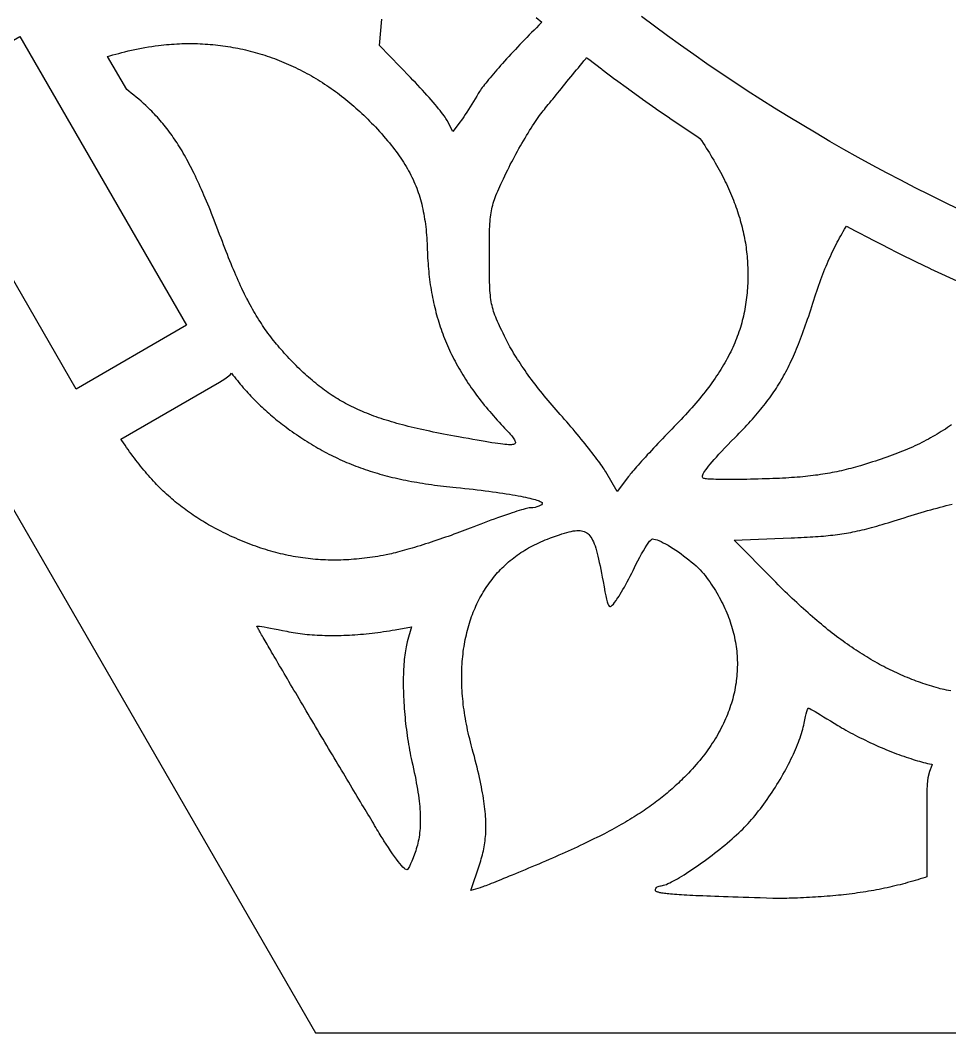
# Model space of a CAD drawing. Header units: millimetres. Extents: x 10 to 410, y 18 to 283.
# Drawn here: x 259.82 to 282.41, y 160.38 to 184.97 of the extents above; entities that cross this region are included whole.
import ezdxf

# ---------------------------------------------------------------- set-up
doc = ezdxf.new("R2010")
doc.units = ezdxf.units.MM
doc.layers.add('CUT', color=1, linetype='Continuous')

msp = doc.modelspace()

# ---------------------------------------------------------------- linework, layer by layer
at = {"layer": 'CUT'}
for points in [[(337, 160.378), (372, 221), (337, 281.622), (267, 281.622), (232, 221), (267, 160.378)], [(263.867, 177.564), (261.183, 176.014), (257.133, 183.029), (259.817, 184.579)], [(263.785, 181.746), (263.755, 181.797), (263.725, 181.847), (263.695, 181.895), (263.665, 181.943), (263.635, 181.991), (263.605, 182.037), (263.574, 182.082), (263.544, 182.127), (263.513, 182.171), (263.482, 182.215), (263.45, 182.257), (263.419, 182.299), (263.387, 182.341), (263.355, 182.382), (263.323, 182.422), (263.291, 182.461), (263.258, 182.5), (263.224, 182.539), (263.191, 182.577), (263.157, 182.615), (263.123, 182.652), (263.088, 182.689), (263.053, 182.725), (263.018, 182.761), (262.982, 182.797), (262.946, 182.832), (262.909, 182.868), (262.872, 182.902), (262.817, 182.953), (262.76, 183.004), (262.702, 183.054), (262.642, 183.104), (262.583, 183.153), (262.523, 183.2), (262.463, 183.247), (262.411, 183.286), (261.948, 184.089), (262.005, 184.107), (262.073, 184.128), (262.143, 184.148), (262.216, 184.168), (262.291, 184.188), (262.367, 184.207), (262.446, 184.226), (262.526, 184.245), (262.606, 184.262), (262.688, 184.279), (262.771, 184.295), (262.854, 184.31), (262.937, 184.324), (263.02, 184.337), (263.103, 184.349), (263.185, 184.36), (263.248, 184.367), (263.312, 184.374), (263.375, 184.38), (263.439, 184.386), (263.502, 184.391), (263.565, 184.395), (263.628, 184.399), (263.691, 184.401), (263.754, 184.404), (263.817, 184.405), (263.88, 184.406), (263.943, 184.407), (264.005, 184.406), (264.068, 184.405), (264.13, 184.404), (264.193, 184.401), (264.255, 184.399), (264.317, 184.395), (264.379, 184.391), (264.441, 184.386), (264.503, 184.381), (264.565, 184.375), (264.626, 184.368), (264.688, 184.36), (264.749, 184.352), (264.81, 184.344), (264.871, 184.334), (264.932, 184.325), (264.993, 184.314), (265.053, 184.303), (265.114, 184.291), (265.174, 184.279), (265.234, 184.266), (265.294, 184.252), (265.354, 184.238), (265.413, 184.223), (265.473, 184.207), (265.532, 184.191), (265.591, 184.174), (265.65, 184.157), (265.709, 184.139), (265.768, 184.12), (265.826, 184.101), (265.885, 184.081), (265.943, 184.061), (266, 184.04), (266.058, 184.018), (266.116, 183.996), (266.173, 183.973), (266.23, 183.949), (266.287, 183.925), (266.344, 183.9), (266.4, 183.875), (266.456, 183.849), (266.512, 183.823), (266.568, 183.795), (266.624, 183.768), (266.679, 183.739), (266.734, 183.71), (266.789, 183.681), (266.844, 183.651), (266.899, 183.62), (266.953, 183.589), (267.007, 183.557), (267.06, 183.524), (267.114, 183.491), (267.167, 183.458), (267.22, 183.423), (267.273, 183.389), (267.325, 183.353), (267.377, 183.317), (267.429, 183.281), (267.481, 183.243), (267.532, 183.206), (267.584, 183.167), (267.634, 183.128), (267.685, 183.089), (267.735, 183.049), (267.785, 183.008), (267.835, 182.967), (267.884, 182.925), (267.933, 182.883), (267.982, 182.84), (268.031, 182.796), (268.079, 182.752), (268.127, 182.708), (268.174, 182.663), (268.222, 182.617), (268.269, 182.57), (268.315, 182.524), (268.362, 182.476), (268.408, 182.428), (268.453, 182.38), (268.506, 182.323), (268.557, 182.267), (268.607, 182.211), (268.655, 182.156), (268.702, 182.101), (268.748, 182.047), (268.793, 181.993), (268.836, 181.94), (268.878, 181.887), (268.918, 181.834), (268.958, 181.781), (268.996, 181.729), (269.034, 181.677), (269.07, 181.625), (269.104, 181.573), (269.138, 181.521), (269.17, 181.469), (269.202, 181.418), (269.232, 181.366), (269.261, 181.314), (269.289, 181.262), (269.317, 181.21), (269.343, 181.158), (269.368, 181.105), (269.392, 181.053), (269.415, 180.999), (269.437, 180.946), (269.458, 180.892), (269.478, 180.838), (269.497, 180.784), (269.515, 180.729), (269.533, 180.673), (269.549, 180.617), (269.565, 180.56), (269.58, 180.503), (269.594, 180.445), (269.607, 180.387), (269.619, 180.327), (269.631, 180.267), (269.641, 180.206), (269.651, 180.144), (269.661, 180.082), (269.669, 180.018), (269.677, 179.954), (269.684, 179.889), (269.69, 179.822), (269.696, 179.755), (269.701, 179.686), (269.706, 179.616), (269.709, 179.546), (269.713, 179.473), (269.715, 179.4), (269.718, 179.332), (269.721, 179.264), (269.724, 179.197), (269.728, 179.13), (269.733, 179.063), (269.738, 178.997), (269.743, 178.932), (269.75, 178.867), (269.756, 178.802), (269.764, 178.737), (269.772, 178.673), (269.78, 178.61), (269.789, 178.546), (269.799, 178.484), (269.809, 178.421), (269.819, 178.359), (269.831, 178.297), (269.842, 178.236), (269.855, 178.175), (269.868, 178.114), (269.882, 178.054), (269.896, 177.994), (269.911, 177.934), (269.926, 177.875), (269.942, 177.815), (269.958, 177.757), (269.976, 177.698), (269.993, 177.64), (270.012, 177.582), (270.031, 177.524), (270.05, 177.467), (270.07, 177.409), (270.091, 177.353), (270.113, 177.296), (270.135, 177.239), (270.158, 177.183), (270.181, 177.127), (270.205, 177.071), (270.229, 177.016), (270.255, 176.96), (270.28, 176.905), (270.307, 176.85), (270.334, 176.796), (270.362, 176.741), (270.39, 176.687), (270.42, 176.632), (270.449, 176.578), (270.48, 176.524), (270.511, 176.471), (270.543, 176.417), (270.575, 176.363), (270.608, 176.31), (270.642, 176.257), (270.676, 176.204), (270.711, 176.151), (270.747, 176.098), (270.784, 176.045), (270.821, 175.992), (270.859, 175.94), (270.897, 175.887), (270.936, 175.834), (270.976, 175.782), (271.017, 175.73), (271.058, 175.677), (271.1, 175.625), (271.143, 175.573), (271.187, 175.521), (271.231, 175.468), (271.276, 175.416), (271.321, 175.364), (271.368, 175.312), (271.415, 175.26), (271.463, 175.208), (271.511, 175.155), (271.554, 175.109), (271.595, 175.066), (271.633, 175.025), (271.669, 174.986), (271.702, 174.95), (271.732, 174.916), (271.759, 174.884), (271.783, 174.855), (271.804, 174.827), (271.822, 174.802), (271.836, 174.779), (271.846, 174.759), (271.853, 174.74), (271.856, 174.724), (271.855, 174.709), (271.85, 174.697), (271.841, 174.686), (271.827, 174.677), (271.809, 174.67), (271.787, 174.666), (271.76, 174.662), (271.728, 174.661), (271.691, 174.661), (271.649, 174.663), (271.602, 174.667), (271.55, 174.673), (271.493, 174.68), (271.43, 174.688), (271.361, 174.698), (271.286, 174.71), (271.206, 174.723), (271.12, 174.738), (271.028, 174.754), (270.929, 174.771), (270.824, 174.79), (270.713, 174.809), (270.595, 174.831), (270.47, 174.853), (270.379, 174.869), (270.289, 174.886), (270.2, 174.903), (270.113, 174.919), (270.028, 174.936), (269.944, 174.953), (269.861, 174.97), (269.78, 174.987), (269.7, 175.004), (269.622, 175.021), (269.545, 175.038), (269.469, 175.055), (269.395, 175.073), (269.321, 175.09), (269.25, 175.108), (269.179, 175.126), (269.109, 175.144), (269.041, 175.162), (268.974, 175.181), (268.907, 175.2), (268.842, 175.219), (268.778, 175.238), (268.715, 175.258), (268.653, 175.277), (268.592, 175.297), (268.532, 175.318), (268.473, 175.338), (268.415, 175.359), (268.358, 175.381), (268.301, 175.402), (268.246, 175.424), (268.191, 175.446), (268.137, 175.469), (268.083, 175.492), (268.031, 175.516), (267.979, 175.539), (267.928, 175.564), (267.877, 175.588), (267.827, 175.613), (267.777, 175.639), (267.729, 175.665), (267.68, 175.692), (267.633, 175.719), (267.585, 175.746), (267.538, 175.774), (267.492, 175.803), (267.446, 175.832), (267.401, 175.861), (267.355, 175.891), (267.31, 175.922), (267.266, 175.953), (267.221, 175.985), (267.177, 176.017), (267.134, 176.051), (267.09, 176.084), (267.047, 176.119), (267.003, 176.154), (266.96, 176.189), (266.917, 176.226), (266.874, 176.262), (266.831, 176.3), (266.788, 176.338), (266.745, 176.377), (266.702, 176.417), (266.659, 176.458), (266.616, 176.499), (266.573, 176.541), (266.53, 176.584), (266.486, 176.628), (266.443, 176.671), (266.401, 176.715), (266.36, 176.758), (266.319, 176.801), (266.279, 176.844), (266.24, 176.887), (266.201, 176.931), (266.163, 176.974), (266.125, 177.017), (266.088, 177.061), (266.052, 177.104), (266.016, 177.148), (265.981, 177.192), (265.946, 177.236), (265.911, 177.281), (265.878, 177.325), (265.844, 177.37), (265.811, 177.416), (265.779, 177.462), (265.746, 177.508), (265.714, 177.555), (265.683, 177.603), (265.651, 177.651), (265.621, 177.699), (265.59, 177.749), (265.56, 177.798), (265.529, 177.849), (265.499, 177.9), (265.47, 177.952), (265.44, 178.005), (265.411, 178.059), (265.382, 178.113), (265.352, 178.169), (265.329, 178.215), (265.325, 178.225), (265.276, 178.319), (265.266, 178.341), (265.237, 178.4), (265.208, 178.46), (265.179, 178.522), (265.151, 178.584), (265.122, 178.648), (265.093, 178.713), (265.064, 178.779), (265.035, 178.847), (265.006, 178.915), (264.976, 178.985), (264.947, 179.057), (264.917, 179.13), (264.887, 179.204), (264.857, 179.28), (264.827, 179.357), (264.797, 179.436), (264.766, 179.516), (264.735, 179.598), (264.704, 179.682), (264.67, 179.771), (264.637, 179.859), (264.604, 179.945), (264.571, 180.03), (264.539, 180.113), (264.507, 180.194), (264.475, 180.274), (264.444, 180.352), (264.412, 180.429), (264.381, 180.505), (264.35, 180.579), (264.32, 180.651), (264.289, 180.722), (264.259, 180.792), (264.229, 180.861), (264.199, 180.928), (264.169, 180.994), (264.139, 181.059), (264.109, 181.122), (264.08, 181.185), (264.05, 181.246), (264.021, 181.305), (263.991, 181.364), (263.962, 181.422), (263.932, 181.479), (263.903, 181.534), (263.873, 181.589), (263.844, 181.642), (263.814, 181.695)], [(276.927, 181.108), (276.955, 181.051), (276.983, 180.995), (277.009, 180.938), (277.035, 180.882), (277.06, 180.826), (277.085, 180.77), (277.108, 180.714), (277.131, 180.659), (277.153, 180.603), (277.175, 180.548), (277.196, 180.493), (277.216, 180.438), (277.235, 180.383), (277.254, 180.328), (277.272, 180.273), (277.289, 180.218), (277.306, 180.164), (277.322, 180.109), (277.337, 180.055), (277.351, 180), (277.365, 179.946), (277.378, 179.891), (277.391, 179.837), (277.403, 179.783), (277.414, 179.728), (277.425, 179.674), (277.435, 179.62), (277.444, 179.565), (277.452, 179.511), (277.46, 179.457), (277.467, 179.403), (277.474, 179.348), (277.48, 179.294), (277.485, 179.239), (277.49, 179.185), (277.494, 179.13), (277.498, 179.075), (277.5, 179.02), (277.502, 178.966), (277.504, 178.911), (277.505, 178.856), (277.505, 178.8), (277.505, 178.745), (277.504, 178.69), (277.503, 178.634), (277.501, 178.578), (277.498, 178.522), (277.495, 178.466), (277.49, 178.408), (277.486, 178.35), (277.48, 178.292), (277.474, 178.235), (277.467, 178.178), (277.459, 178.121), (277.45, 178.064), (277.441, 178.008), (277.431, 177.952), (277.42, 177.896), (277.409, 177.84), (277.397, 177.785), (277.383, 177.73), (277.37, 177.675), (277.355, 177.62), (277.339, 177.565), (277.323, 177.511), (277.306, 177.457), (277.288, 177.402), (277.269, 177.348), (277.249, 177.294), (277.229, 177.241), (277.207, 177.187), (277.185, 177.133), (277.162, 177.08), (277.138, 177.026), (277.114, 176.973), (277.088, 176.919), (277.061, 176.866), (277.034, 176.812), (277.006, 176.759), (276.976, 176.706), (276.946, 176.652), (276.915, 176.599), (276.883, 176.545), (276.85, 176.492), (276.817, 176.438), (276.782, 176.384), (276.746, 176.331), (276.709, 176.277), (276.672, 176.223), (276.633, 176.168), (276.594, 176.114), (276.553, 176.06), (276.512, 176.005), (276.469, 175.95), (276.426, 175.895), (276.382, 175.84), (276.336, 175.785), (276.29, 175.729), (276.242, 175.673), (276.194, 175.617), (276.144, 175.561), (276.094, 175.505), (276.042, 175.448), (275.989, 175.391), (275.936, 175.333), (275.881, 175.275), (275.825, 175.217), (275.768, 175.159), (275.712, 175.101), (275.655, 175.043), (275.599, 174.984), (275.542, 174.926), (275.486, 174.867), (275.43, 174.808), (275.375, 174.75), (275.32, 174.692), (275.266, 174.635), (275.213, 174.578), (275.162, 174.522), (275.111, 174.467), (275.062, 174.414), (275.014, 174.361), (274.968, 174.31), (274.923, 174.261), (274.881, 174.214), (274.84, 174.168), (274.802, 174.125), (274.766, 174.083), (274.733, 174.044), (274.702, 174.008), (274.673, 173.974), (274.648, 173.943), (274.626, 173.916), (274.607, 173.891), (274.331, 173.527), (274.05, 174.003), (274.032, 174.033), (274.011, 174.065), (273.988, 174.1), (273.962, 174.138), (273.934, 174.178), (273.904, 174.221), (273.872, 174.265), (273.837, 174.312), (273.801, 174.36), (273.763, 174.41), (273.723, 174.462), (273.682, 174.515), (273.639, 174.57), (273.595, 174.626), (273.55, 174.683), (273.503, 174.74), (273.455, 174.799), (273.407, 174.858), (273.358, 174.917), (273.308, 174.977), (273.257, 175.037), (273.206, 175.098), (273.155, 175.158), (273.103, 175.218), (273.051, 175.277), (272.999, 175.336), (272.948, 175.395), (272.896, 175.453), (272.846, 175.509), (272.797, 175.565), (272.748, 175.621), (272.699, 175.678), (272.652, 175.734), (272.604, 175.791), (272.558, 175.847), (272.512, 175.904), (272.466, 175.961), (272.421, 176.017), (272.377, 176.074), (272.334, 176.13), (272.291, 176.186), (272.249, 176.242), (272.208, 176.298), (272.168, 176.353), (272.128, 176.409), (272.09, 176.464), (272.052, 176.518), (272.015, 176.572), (271.979, 176.626), (271.944, 176.68), (271.909, 176.733), (271.876, 176.785), (271.844, 176.837), (271.813, 176.888), (271.782, 176.939), (271.753, 176.989), (271.725, 177.039), (271.698, 177.088), (271.672, 177.136), (271.647, 177.183), (271.624, 177.23), (271.588, 177.301), (271.555, 177.369), (271.524, 177.433), (271.495, 177.493), (271.468, 177.551), (271.442, 177.606), (271.419, 177.658), (271.397, 177.709), (271.377, 177.758), (271.358, 177.807), (271.342, 177.854), (271.326, 177.9), (271.312, 177.947), (271.299, 177.993), (271.288, 178.04), (271.278, 178.087), (271.269, 178.136), (271.261, 178.186), (271.254, 178.238), (271.248, 178.292), (271.243, 178.349), (271.238, 178.408), (271.234, 178.471), (271.231, 178.537), (271.229, 178.606), (271.227, 178.68), (271.226, 178.759), (271.225, 178.842), (271.224, 178.93), (271.224, 179.024), (271.224, 179.123), (271.224, 179.229), (271.224, 179.33), (271.224, 179.426), (271.224, 179.516), (271.225, 179.601), (271.225, 179.682), (271.226, 179.758), (271.228, 179.829), (271.23, 179.897), (271.233, 179.962), (271.236, 180.023), (271.24, 180.081), (271.245, 180.137), (271.25, 180.19), (271.256, 180.242), (271.264, 180.292), (271.272, 180.34), (271.281, 180.388), (271.292, 180.435), (271.304, 180.481), (271.317, 180.527), (271.331, 180.574), (271.347, 180.621), (271.364, 180.669), (271.383, 180.718), (271.404, 180.769), (271.426, 180.821), (271.45, 180.875), (271.476, 180.932), (271.503, 180.992), (271.533, 181.055), (271.564, 181.12), (271.598, 181.19), (271.634, 181.264), (271.672, 181.342), (271.702, 181.403), (271.733, 181.466), (271.766, 181.529), (271.8, 181.593), (271.834, 181.658), (271.869, 181.723), (271.905, 181.788), (271.942, 181.853), (271.978, 181.918), (272.016, 181.982), (272.053, 182.046), (272.091, 182.11), (272.128, 182.172), (272.165, 182.233), (272.202, 182.293), (272.239, 182.351), (272.275, 182.407), (272.311, 182.461), (272.345, 182.514), (272.379, 182.564), (272.412, 182.611), (272.444, 182.656), (272.475, 182.698), (272.505, 182.737), (272.533, 182.772), (272.56, 182.806), (272.589, 182.842), (272.621, 182.881), (272.654, 182.922), (272.689, 182.966), (272.726, 183.011), (272.764, 183.058), (272.804, 183.107), (272.845, 183.157), (272.887, 183.209), (272.93, 183.261), (272.974, 183.315), (273.019, 183.37), (273.064, 183.425), (273.11, 183.481), (273.156, 183.538), (273.202, 183.594), (273.248, 183.651), (273.295, 183.708), (273.341, 183.764), (273.387, 183.82), (273.433, 183.876), (273.478, 183.931), (273.522, 183.985), (273.565, 184.038), (273.587, 184.064), (273.626, 184.034), (273.637, 184.025), (273.95, 183.788), (273.961, 183.779), (274.276, 183.544), (274.287, 183.536), (274.604, 183.304), (274.615, 183.296), (274.934, 183.066), (274.945, 183.058), (275.266, 182.832), (275.277, 182.823), (275.6, 182.6), (275.611, 182.592), (275.936, 182.371), (275.947, 182.363), (276.274, 182.145), (276.286, 182.137), (276.341, 182.101), (276.376, 182.049), (276.416, 181.988), (276.456, 181.927), (276.495, 181.867), (276.532, 181.807), (276.57, 181.748), (276.606, 181.688), (276.641, 181.629), (276.676, 181.57), (276.71, 181.512), (276.743, 181.453), (276.776, 181.395), (276.808, 181.337), (276.839, 181.28), (276.869, 181.222), (276.899, 181.165)], [(267.005, 174.611), (267.058, 174.58), (267.11, 174.55), (267.163, 174.521), (267.216, 174.492), (267.269, 174.464), (267.322, 174.436), (267.376, 174.409), (267.429, 174.383), (267.483, 174.357), (267.537, 174.331), (267.591, 174.306), (267.646, 174.281), (267.701, 174.257), (267.756, 174.233), (267.811, 174.21), (267.867, 174.187), (267.923, 174.165), (267.979, 174.143), (268.036, 174.122), (268.093, 174.101), (268.15, 174.081), (268.208, 174.061), (268.266, 174.041), (268.324, 174.022), (268.383, 174.004), (268.443, 173.985), (268.502, 173.968), (268.563, 173.95), (268.624, 173.933), (268.685, 173.917), (268.747, 173.9), (268.809, 173.885), (268.872, 173.869), (268.935, 173.854), (268.999, 173.84), (269.063, 173.826), (269.129, 173.812), (269.194, 173.798), (269.261, 173.785), (269.328, 173.772), (269.395, 173.76), (269.463, 173.748), (269.532, 173.736), (269.602, 173.725), (269.672, 173.714), (269.743, 173.703), (269.815, 173.693), (269.887, 173.683), (269.961, 173.673), (270.035, 173.664), (270.109, 173.655), (270.185, 173.646), (270.261, 173.638), (270.339, 173.63), (270.417, 173.622), (270.523, 173.611), (270.627, 173.6), (270.729, 173.589), (270.83, 173.578), (270.928, 173.567), (271.025, 173.555), (271.119, 173.543), (271.211, 173.531), (271.301, 173.519), (271.388, 173.507), (271.472, 173.495), (271.554, 173.483), (271.633, 173.471), (271.71, 173.459), (271.783, 173.447), (271.854, 173.435), (271.921, 173.422), (271.986, 173.41), (272.046, 173.398), (272.104, 173.386), (272.158, 173.374), (272.209, 173.363), (272.256, 173.351), (272.3, 173.339), (272.339, 173.328), (272.375, 173.317), (272.407, 173.306), (272.435, 173.295), (272.459, 173.285), (272.478, 173.275), (272.493, 173.265), (272.504, 173.255), (272.51, 173.245), (272.512, 173.236), (272.509, 173.228), (272.489, 173.205), (272.46, 173.184), (272.423, 173.166), (272.38, 173.151), (272.333, 173.139), (272.283, 173.132), (272.231, 173.129), (272.214, 173.128), (272.19, 173.125), (272.162, 173.119), (272.129, 173.112), (272.091, 173.102), (272.048, 173.09), (272.001, 173.077), (271.95, 173.061), (271.895, 173.044), (271.836, 173.026), (271.774, 173.006), (271.709, 172.984), (271.641, 172.961), (271.57, 172.936), (271.496, 172.911), (271.421, 172.884), (271.343, 172.856), (271.263, 172.827), (271.182, 172.796), (271.099, 172.766), (271.015, 172.734), (270.93, 172.701), (270.844, 172.668), (270.758, 172.634), (270.695, 172.609), (270.63, 172.585), (270.565, 172.56), (270.498, 172.535), (270.431, 172.51), (270.363, 172.485), (270.294, 172.46), (270.225, 172.436), (270.156, 172.412), (270.087, 172.388), (270.017, 172.364), (269.948, 172.34), (269.878, 172.317), (269.809, 172.294), (269.741, 172.272), (269.673, 172.25), (269.605, 172.229), (269.539, 172.208), (269.473, 172.188), (269.408, 172.168), (269.345, 172.149), (269.282, 172.131), (269.221, 172.113), (269.162, 172.097), (269.104, 172.081), (269.048, 172.065), (268.993, 172.051), (268.941, 172.038), (268.89, 172.025), (268.842, 172.014), (268.796, 172.004), (268.753, 171.994), (268.712, 171.986), (268.646, 171.973), (268.58, 171.961), (268.514, 171.95), (268.448, 171.939), (268.383, 171.929), (268.318, 171.92), (268.253, 171.911), (268.188, 171.903), (268.124, 171.896), (268.06, 171.889), (267.996, 171.883), (267.932, 171.878), (267.869, 171.873), (267.806, 171.869), (267.743, 171.865), (267.68, 171.863), (267.617, 171.861), (267.555, 171.859), (267.492, 171.858), (267.43, 171.858), (267.368, 171.859), (267.307, 171.86), (267.245, 171.862), (267.183, 171.865), (267.122, 171.868), (267.061, 171.872), (267, 171.877), (266.938, 171.882), (266.878, 171.888), (266.817, 171.895), (266.756, 171.902), (266.695, 171.91), (266.635, 171.919), (266.574, 171.928), (266.514, 171.938), (266.453, 171.949), (266.393, 171.961), (266.332, 171.973), (266.272, 171.986), (266.212, 171.999), (266.151, 172.013), (266.091, 172.028), (266.031, 172.044), (265.971, 172.06), (265.91, 172.077), (265.85, 172.095), (265.789, 172.113), (265.729, 172.132), (265.669, 172.152), (265.608, 172.173), (265.548, 172.194), (265.487, 172.216), (265.426, 172.238), (265.365, 172.261), (265.305, 172.285), (265.244, 172.31), (265.183, 172.335), (265.121, 172.362), (265.06, 172.388), (264.999, 172.416), (264.937, 172.444), (264.875, 172.473), (264.813, 172.503), (264.752, 172.533), (264.7, 172.559), (264.649, 172.585), (264.599, 172.611), (264.549, 172.637), (264.5, 172.664), (264.45, 172.691), (264.402, 172.719), (264.354, 172.746), (264.306, 172.775), (264.258, 172.803), (264.211, 172.832), (264.165, 172.861), (264.118, 172.891), (264.073, 172.921), (264.027, 172.951), (263.982, 172.982), (263.937, 173.013), (263.892, 173.044), (263.848, 173.077), (263.804, 173.109), (263.761, 173.142), (263.718, 173.175), (263.675, 173.209), (263.632, 173.243), (263.59, 173.278), (263.547, 173.314), (263.506, 173.35), (263.464, 173.386), (263.423, 173.423), (263.382, 173.46), (263.341, 173.498), (263.3, 173.537), (263.26, 173.576), (263.219, 173.615), (263.179, 173.656), (263.139, 173.696), (263.1, 173.738), (263.06, 173.78), (263.021, 173.822), (262.982, 173.866), (262.943, 173.91), (262.904, 173.954), (262.865, 173.999), (262.826, 174.045), (262.788, 174.092), (262.749, 174.139), (262.711, 174.187), (262.673, 174.236), (262.635, 174.285), (262.597, 174.335), (262.559, 174.386), (262.521, 174.437), (262.483, 174.49), (262.445, 174.543), (262.408, 174.597), (262.37, 174.651), (262.332, 174.707), (262.294, 174.763), (262.272, 174.796), (264.667, 176.179), (264.799, 176.264), (264.922, 176.362), (264.959, 176.397), (264.993, 176.353), (265.029, 176.308), (265.064, 176.263), (265.1, 176.218), (265.136, 176.174), (265.172, 176.131), (265.209, 176.088), (265.245, 176.045), (265.282, 176.003), (265.319, 175.962), (265.356, 175.921), (265.393, 175.88), (265.431, 175.84), (265.469, 175.8), (265.507, 175.761), (265.546, 175.722), (265.584, 175.684), (265.623, 175.646), (265.662, 175.608), (265.702, 175.571), (265.742, 175.534), (265.782, 175.497), (265.822, 175.461), (265.863, 175.425), (265.904, 175.39), (265.945, 175.355), (265.987, 175.32), (266.029, 175.285), (266.071, 175.251), (266.114, 175.217), (266.157, 175.183), (266.2, 175.15), (266.244, 175.117), (266.288, 175.084), (266.333, 175.051), (266.378, 175.019), (266.43, 174.982), (266.482, 174.945), (266.534, 174.909), (266.587, 174.874), (266.639, 174.839), (266.691, 174.804), (266.743, 174.771), (266.796, 174.738), (266.848, 174.705), (266.9, 174.673), (266.953, 174.642)], [(270.774, 170.433), (270.793, 170.486), (270.813, 170.539), (270.833, 170.591), (270.854, 170.642), (270.876, 170.694), (270.898, 170.744), (270.921, 170.794), (270.945, 170.843), (270.97, 170.892), (270.995, 170.94), (271.021, 170.988), (271.048, 171.035), (271.076, 171.082), (271.104, 171.128), (271.133, 171.173), (271.163, 171.218), (271.193, 171.262), (271.224, 171.306), (271.256, 171.349), (271.288, 171.391), (271.321, 171.433), (271.355, 171.474), (271.39, 171.514), (271.425, 171.554), (271.461, 171.593), (271.498, 171.632), (271.535, 171.669), (271.573, 171.707), (271.612, 171.743), (271.652, 171.779), (271.692, 171.814), (271.733, 171.849), (271.774, 171.883), (271.816, 171.916), (271.859, 171.948), (271.903, 171.98), (271.947, 172.011), (271.992, 172.041), (272.037, 172.071), (272.083, 172.1), (272.13, 172.128), (272.178, 172.155), (272.226, 172.182), (272.275, 172.208), (272.324, 172.233), (272.374, 172.258), (272.425, 172.281), (272.477, 172.304), (272.529, 172.326), (272.581, 172.348), (272.635, 172.368), (272.712, 172.397), (272.786, 172.424), (272.857, 172.45), (272.924, 172.473), (272.988, 172.494), (273.048, 172.513), (273.105, 172.53), (273.159, 172.545), (273.211, 172.557), (273.259, 172.566), (273.305, 172.573), (273.348, 172.577), (273.389, 172.579), (273.428, 172.577), (273.464, 172.572), (273.498, 172.565), (273.531, 172.554), (273.561, 172.54), (273.59, 172.523), (273.617, 172.502), (273.643, 172.478), (273.667, 172.45), (273.69, 172.418), (273.712, 172.383), (273.733, 172.344), (273.753, 172.3), (273.773, 172.253), (273.791, 172.202), (273.809, 172.146), (273.827, 172.086), (273.844, 172.022), (273.861, 171.953), (273.878, 171.88), (273.895, 171.802), (273.913, 171.719), (273.93, 171.631), (273.948, 171.538), (273.966, 171.441), (273.985, 171.338), (274.01, 171.206), (274.031, 171.092), (274.05, 170.995), (274.068, 170.914), (274.084, 170.849), (274.099, 170.799), (274.115, 170.762), (274.131, 170.739), (274.148, 170.728), (274.166, 170.729), (274.187, 170.74), (274.211, 170.761), (274.237, 170.791), (274.268, 170.83), (274.302, 170.876), (274.324, 170.906), (274.349, 170.944), (274.377, 170.986), (274.406, 171.034), (274.437, 171.087), (274.47, 171.143), (274.504, 171.204), (274.539, 171.267), (274.575, 171.332), (274.611, 171.4), (274.647, 171.469), (274.683, 171.539), (274.718, 171.609), (274.753, 171.68), (274.786, 171.749), (274.831, 171.841), (274.876, 171.928), (274.921, 172.011), (274.965, 172.088), (275.007, 172.158), (275.047, 172.219), (275.083, 172.272), (275.117, 172.315), (275.146, 172.346), (275.17, 172.366), (275.189, 172.373), (275.22, 172.37), (275.257, 172.362), (275.299, 172.349), (275.345, 172.331), (275.395, 172.308), (275.449, 172.282), (275.505, 172.251), (275.565, 172.218), (275.626, 172.181), (275.688, 172.142), (275.752, 172.1), (275.817, 172.056), (275.881, 172.01), (275.945, 171.963), (276.009, 171.915), (276.071, 171.866), (276.131, 171.817), (276.189, 171.767), (276.245, 171.718), (276.297, 171.669), (276.345, 171.621), (276.389, 171.575), (276.429, 171.53), (276.464, 171.487), (276.503, 171.434), (276.541, 171.382), (276.578, 171.329), (276.614, 171.276), (276.649, 171.223), (276.683, 171.17), (276.716, 171.117), (276.748, 171.064), (276.78, 171.01), (276.81, 170.957), (276.839, 170.903), (276.867, 170.849), (276.894, 170.796), (276.92, 170.742), (276.945, 170.687), (276.969, 170.633), (276.992, 170.579), (277.015, 170.525), (277.036, 170.47), (277.056, 170.416), (277.075, 170.361), (277.093, 170.306), (277.11, 170.252), (277.126, 170.197), (277.142, 170.142), (277.156, 170.087), (277.169, 170.032), (277.181, 169.978), (277.192, 169.923), (277.202, 169.867), (277.212, 169.812), (277.22, 169.757), (277.227, 169.702), (277.233, 169.647), (277.238, 169.592), (277.243, 169.536), (277.246, 169.481), (277.248, 169.426), (277.25, 169.371), (277.25, 169.316), (277.249, 169.26), (277.248, 169.205), (277.245, 169.15), (277.241, 169.095), (277.237, 169.04), (277.231, 168.984), (277.224, 168.929), (277.217, 168.874), (277.208, 168.819), (277.199, 168.764), (277.188, 168.709), (277.177, 168.654), (277.164, 168.599), (277.151, 168.544), (277.136, 168.489), (277.121, 168.435), (277.104, 168.38), (277.087, 168.326), (277.068, 168.271), (277.049, 168.217), (277.029, 168.162), (277.007, 168.108), (276.985, 168.054), (276.962, 168), (276.938, 167.946), (276.912, 167.892), (276.886, 167.838), (276.859, 167.784), (276.831, 167.731), (276.802, 167.677), (276.772, 167.624), (276.74, 167.57), (276.708, 167.517), (276.675, 167.464), (276.641, 167.411), (276.606, 167.359), (276.57, 167.306), (276.534, 167.254), (276.496, 167.201), (276.457, 167.149), (276.417, 167.097), (276.376, 167.045), (276.334, 166.994), (276.291, 166.942), (276.248, 166.891), (276.203, 166.839), (276.157, 166.788), (276.111, 166.738), (276.063, 166.687), (276.014, 166.637), (275.965, 166.586), (275.928, 166.55), (275.891, 166.514), (275.854, 166.478), (275.817, 166.442), (275.779, 166.407), (275.741, 166.372), (275.702, 166.338), (275.664, 166.303), (275.625, 166.269), (275.585, 166.235), (275.545, 166.201), (275.505, 166.168), (275.464, 166.134), (275.423, 166.101), (275.381, 166.068), (275.339, 166.035), (275.296, 166.003), (275.253, 165.97), (275.209, 165.938), (275.165, 165.906), (275.12, 165.874), (275.075, 165.842), (275.028, 165.81), (274.982, 165.778), (274.934, 165.747), (274.887, 165.715), (274.838, 165.684), (274.789, 165.652), (274.739, 165.621), (274.688, 165.589), (274.636, 165.558), (274.584, 165.527), (274.531, 165.496), (274.478, 165.464), (274.423, 165.433), (274.368, 165.402), (274.312, 165.37), (274.255, 165.339), (274.197, 165.308), (274.138, 165.276), (274.078, 165.245), (274.018, 165.213), (273.956, 165.181), (273.894, 165.149), (273.831, 165.118), (273.766, 165.085), (273.701, 165.053), (273.635, 165.021), (273.567, 164.988), (273.499, 164.956), (273.429, 164.923), (273.359, 164.89), (273.287, 164.857), (273.215, 164.824), (273.141, 164.79), (273.066, 164.756), (272.99, 164.722), (272.912, 164.688), (272.834, 164.654), (272.754, 164.619), (272.673, 164.584), (272.591, 164.549), (272.508, 164.513), (272.423, 164.477), (272.339, 164.442), (272.256, 164.407), (272.173, 164.372), (272.091, 164.338), (272.011, 164.304), (271.932, 164.272), (271.855, 164.24), (271.78, 164.209), (271.707, 164.179), (271.636, 164.149), (271.568, 164.121), (271.502, 164.095), (271.439, 164.07), (271.38, 164.046), (271.323, 164.023), (271.27, 164.002), (271.221, 163.983), (271.176, 163.965), (271.135, 163.949), (271.098, 163.935), (271.065, 163.923), (271.038, 163.913), (271.015, 163.905), (270.998, 163.9), (270.771, 163.832), (270.982, 164.455), (270.998, 164.504), (271.014, 164.553), (271.028, 164.602), (271.042, 164.651), (271.055, 164.699), (271.067, 164.748), (271.078, 164.796), (271.088, 164.845), (271.097, 164.894), (271.105, 164.943), (271.113, 164.993), (271.12, 165.043), (271.125, 165.093), (271.13, 165.144), (271.134, 165.195), (271.137, 165.247), (271.139, 165.3), (271.14, 165.353), (271.14, 165.407), (271.14, 165.462), (271.138, 165.518), (271.135, 165.575), (271.132, 165.632), (271.127, 165.691), (271.122, 165.751), (271.116, 165.812), (271.108, 165.875), (271.1, 165.938), (271.091, 166.003), (271.081, 166.07), (271.07, 166.138), (271.058, 166.207), (271.044, 166.279), (271.03, 166.351), (271.015, 166.426), (270.999, 166.502), (270.982, 166.58), (270.964, 166.66), (270.945, 166.742), (270.925, 166.826), (270.904, 166.912), (270.882, 167), (270.859, 167.09), (270.834, 167.183), (270.809, 167.278), (270.783, 167.375), (270.764, 167.447), (270.746, 167.518), (270.728, 167.59), (270.712, 167.661), (270.696, 167.732), (270.681, 167.802), (270.667, 167.872), (270.654, 167.942), (270.641, 168.012), (270.63, 168.081), (270.619, 168.15), (270.609, 168.219), (270.599, 168.287), (270.591, 168.355), (270.583, 168.423), (270.577, 168.49), (270.571, 168.557), (270.565, 168.624), (270.561, 168.69), (270.558, 168.756), (270.555, 168.821), (270.553, 168.886), (270.552, 168.951), (270.551, 169.016), (270.552, 169.08), (270.553, 169.143), (270.555, 169.207), (270.558, 169.269), (270.561, 169.332), (270.565, 169.394), (270.57, 169.455), (270.576, 169.517), (270.583, 169.577), (270.59, 169.638), (270.599, 169.697), (270.608, 169.757), (270.617, 169.816), (270.628, 169.874), (270.639, 169.932), (270.651, 169.99), (270.664, 170.047), (270.677, 170.104), (270.692, 170.16), (270.707, 170.216), (270.723, 170.271), (270.739, 170.325), (270.756, 170.38)], [(267.228, 170.03), (267.291, 170.029), (267.356, 170.028), (267.421, 170.028), (267.486, 170.028), (267.553, 170.029), (267.619, 170.031), (267.686, 170.032), (267.753, 170.035), (267.821, 170.038), (267.889, 170.042), (267.957, 170.047), (268.026, 170.052), (268.095, 170.057), (268.164, 170.063), (268.233, 170.07), (268.303, 170.077), (268.373, 170.085), (268.442, 170.093), (268.512, 170.102), (268.582, 170.111), (268.653, 170.121), (268.723, 170.132), (268.793, 170.143), (268.863, 170.155), (268.933, 170.167), (269.333, 170.239), (269.229, 169.875), (269.219, 169.835), (269.208, 169.793), (269.199, 169.749), (269.19, 169.702), (269.182, 169.654), (269.174, 169.604), (269.167, 169.553), (269.161, 169.499), (269.155, 169.444), (269.15, 169.388), (269.146, 169.329), (269.142, 169.27), (269.138, 169.209), (269.136, 169.147), (269.134, 169.083), (269.132, 169.019), (269.131, 168.953), (269.131, 168.887), (269.132, 168.819), (269.132, 168.751), (269.134, 168.681), (269.136, 168.612), (269.139, 168.541), (269.142, 168.47), (269.146, 168.398), (269.15, 168.326), (269.155, 168.254), (269.161, 168.181), (269.167, 168.108), (269.174, 168.035), (269.181, 167.962), (269.189, 167.889), (269.197, 167.816), (269.206, 167.743), (269.216, 167.67), (269.226, 167.597), (269.236, 167.525), (269.248, 167.454), (269.259, 167.383), (269.272, 167.312), (269.284, 167.242), (269.298, 167.173), (269.311, 167.104), (269.326, 167.037), (269.341, 166.97), (269.361, 166.878), (269.381, 166.788), (269.399, 166.701), (269.417, 166.616), (269.433, 166.533), (269.448, 166.452), (269.462, 166.373), (269.475, 166.296), (269.487, 166.221), (269.498, 166.148), (269.507, 166.077), (269.516, 166.007), (269.523, 165.939), (269.53, 165.873), (269.535, 165.808), (269.539, 165.745), (269.542, 165.683), (269.545, 165.623), (269.546, 165.564), (269.545, 165.506), (269.544, 165.45), (269.542, 165.394), (269.539, 165.34), (269.534, 165.287), (269.529, 165.234), (269.523, 165.183), (269.515, 165.132), (269.507, 165.083), (269.497, 165.034), (269.486, 164.986), (269.475, 164.938), (269.462, 164.891), (269.448, 164.844), (269.433, 164.798), (269.403, 164.712), (269.372, 164.627), (269.339, 164.549), (269.308, 164.478), (269.279, 164.418), (269.253, 164.371), (269.231, 164.341), (269.22, 164.336), (269.203, 164.34), (269.181, 164.353), (269.154, 164.375), (269.124, 164.404), (269.089, 164.441), (269.051, 164.486), (269.01, 164.536), (268.966, 164.594), (268.92, 164.657), (268.871, 164.725), (268.82, 164.798), (268.769, 164.876), (268.716, 164.958), (268.662, 165.043), (268.642, 165.077), (268.62, 165.112), (268.597, 165.149), (268.573, 165.189), (268.548, 165.23), (268.521, 165.274), (268.493, 165.319), (268.465, 165.366), (268.435, 165.415), (268.405, 165.466), (268.373, 165.518), (268.341, 165.572), (268.307, 165.627), (268.273, 165.684), (268.238, 165.742), (268.202, 165.802), (268.165, 165.863), (268.128, 165.925), (268.089, 165.989), (268.051, 166.054), (268.011, 166.12), (267.971, 166.186), (267.93, 166.254), (267.889, 166.323), (267.847, 166.393), (267.805, 166.464), (267.763, 166.535), (267.719, 166.607), (267.676, 166.68), (267.632, 166.753), (267.588, 166.827), (267.544, 166.902), (267.499, 166.977), (267.454, 167.052), (267.409, 167.128), (267.364, 167.204), (267.318, 167.28), (267.273, 167.356), (267.228, 167.433), (267.182, 167.51), (267.136, 167.586), (267.091, 167.663), (267.046, 167.739), (267, 167.816), (266.955, 167.892), (266.91, 167.968), (266.865, 168.043), (266.82, 168.119), (266.776, 168.194), (266.732, 168.268), (266.688, 168.342), (266.645, 168.415), (266.602, 168.488), (266.559, 168.56), (266.517, 168.631), (266.476, 168.702), (266.435, 168.771), (266.394, 168.84), (266.354, 168.908), (266.315, 168.974), (266.276, 169.04), (266.238, 169.105), (266.201, 169.168), (266.164, 169.23), (266.128, 169.291), (266.094, 169.351), (266.059, 169.409), (266.026, 169.465), (265.994, 169.52), (265.962, 169.574), (265.932, 169.626), (265.903, 169.676), (265.874, 169.725), (265.847, 169.772), (265.821, 169.817), (265.796, 169.86), (265.772, 169.901), (265.749, 169.94), (265.728, 169.978), (265.707, 170.012), (265.688, 170.045), (265.671, 170.076), (265.655, 170.105), (265.64, 170.131), (265.626, 170.154), (265.614, 170.176), (265.604, 170.194), (265.595, 170.211), (265.588, 170.224), (265.582, 170.235), (265.578, 170.244), (265.575, 170.249), (265.574, 170.252), (265.582, 170.255), (265.605, 170.254), (265.642, 170.251), (265.692, 170.244), (265.753, 170.234), (265.825, 170.222), (265.906, 170.208), (265.995, 170.191), (266.091, 170.172), (266.194, 170.151), (266.3, 170.129), (266.352, 170.119), (266.405, 170.109), (266.458, 170.099), (266.513, 170.091), (266.568, 170.082), (266.624, 170.075), (266.681, 170.068), (266.739, 170.061), (266.798, 170.055), (266.857, 170.05), (266.917, 170.045), (266.978, 170.041), (267.039, 170.037), (267.101, 170.034), (267.164, 170.032)], [(280.76, 163.874), (280.695, 163.861), (280.631, 163.849), (280.566, 163.837), (280.501, 163.825), (280.435, 163.814), (280.37, 163.803), (280.303, 163.793), (280.237, 163.783), (280.171, 163.773), (280.103, 163.764), (280.036, 163.755), (279.969, 163.746), (279.901, 163.738), (279.832, 163.73), (279.77, 163.723), (279.705, 163.717), (279.639, 163.71), (279.572, 163.704), (279.503, 163.698), (279.432, 163.692), (279.361, 163.687), (279.289, 163.682), (279.217, 163.677), (279.145, 163.672), (279.072, 163.668), (278.999, 163.664), (278.927, 163.66), (278.856, 163.656), (278.784, 163.653), (278.714, 163.651), (278.646, 163.648), (278.578, 163.646), (278.512, 163.644), (278.448, 163.643), (278.385, 163.642), (278.325, 163.642), (278.268, 163.641), (278.212, 163.642), (278.16, 163.642), (278.111, 163.643), (277.957, 163.648), (277.808, 163.652), (277.665, 163.657), (277.527, 163.661), (277.394, 163.665), (277.266, 163.669), (277.143, 163.673), (277.025, 163.677), (276.911, 163.681), (276.803, 163.685), (276.699, 163.689), (276.599, 163.692), (276.504, 163.696), (276.413, 163.7), (276.327, 163.704), (276.244, 163.707), (276.166, 163.711), (276.091, 163.715), (276.021, 163.719), (275.954, 163.722), (275.891, 163.726), (275.832, 163.73), (275.776, 163.734), (275.723, 163.738), (275.674, 163.742), (275.628, 163.746), (275.586, 163.75), (275.546, 163.754), (275.51, 163.758), (275.476, 163.762), (275.445, 163.767), (275.417, 163.771), (275.392, 163.776), (275.368, 163.78), (275.348, 163.785), (275.33, 163.79), (275.314, 163.795), (275.3, 163.8), (275.289, 163.805), (275.279, 163.811), (275.272, 163.816), (275.266, 163.822), (275.262, 163.828), (275.26, 163.834), (275.259, 163.84), (275.262, 163.864), (275.271, 163.886), (275.286, 163.905), (275.304, 163.921), (275.327, 163.934), (275.352, 163.941), (275.38, 163.944), (275.402, 163.946), (275.428, 163.951), (275.457, 163.959), (275.49, 163.969), (275.525, 163.983), (275.563, 164), (275.605, 164.019), (275.648, 164.04), (275.695, 164.065), (275.743, 164.091), (275.793, 164.12), (275.846, 164.15), (275.9, 164.183), (275.956, 164.218), (276.013, 164.254), (276.072, 164.292), (276.132, 164.332), (276.193, 164.373), (276.254, 164.415), (276.317, 164.458), (276.38, 164.503), (276.443, 164.549), (276.507, 164.595), (276.57, 164.643), (276.634, 164.691), (276.697, 164.739), (276.76, 164.788), (276.822, 164.838), (276.884, 164.887), (276.945, 164.937), (277.004, 164.987), (277.063, 165.037), (277.12, 165.086), (277.176, 165.136), (277.23, 165.184), (277.282, 165.233), (277.332, 165.28), (277.381, 165.327), (277.426, 165.373), (277.469, 165.417), (277.512, 165.463), (277.554, 165.51), (277.597, 165.559), (277.64, 165.608), (277.682, 165.659), (277.725, 165.712), (277.767, 165.765), (277.809, 165.819), (277.851, 165.875), (277.893, 165.931), (277.934, 165.988), (277.975, 166.046), (278.016, 166.105), (278.056, 166.164), (278.096, 166.224), (278.135, 166.284), (278.174, 166.345), (278.212, 166.406), (278.25, 166.467), (278.286, 166.529), (278.323, 166.59), (278.358, 166.652), (278.393, 166.714), (278.426, 166.776), (278.459, 166.838), (278.492, 166.899), (278.523, 166.96), (278.553, 167.021), (278.582, 167.082), (278.61, 167.142), (278.637, 167.202), (278.663, 167.26), (278.688, 167.319), (278.712, 167.376), (278.734, 167.433), (278.755, 167.489), (278.775, 167.544), (278.793, 167.598), (278.81, 167.65), (278.826, 167.702), (278.84, 167.753), (278.852, 167.802), (278.863, 167.85), (278.873, 167.896), (278.889, 167.981), (278.906, 168.059), (278.924, 168.127), (278.94, 168.185), (278.955, 168.229), (278.967, 168.257), (278.977, 168.267), (278.988, 168.263), (279.011, 168.251), (279.045, 168.233), (279.088, 168.208), (279.141, 168.178), (279.202, 168.142), (279.27, 168.101), (279.345, 168.055), (279.425, 168.006), (279.51, 167.954), (279.6, 167.899), (279.692, 167.841), (279.736, 167.814), (279.783, 167.786), (279.833, 167.757), (279.885, 167.727), (279.939, 167.698), (279.995, 167.667), (280.052, 167.637), (280.111, 167.606), (280.172, 167.576), (280.234, 167.545), (280.296, 167.514), (280.36, 167.483), (280.424, 167.453), (280.489, 167.423), (280.553, 167.393), (280.618, 167.363), (280.683, 167.335), (280.748, 167.307), (280.812, 167.279), (280.875, 167.253), (280.938, 167.227), (280.999, 167.203), (281.06, 167.179), (281.118, 167.157), (281.176, 167.136), (281.231, 167.116), (281.293, 167.095), (281.353, 167.074), (281.411, 167.055), (281.466, 167.036), (281.521, 167.019), (281.574, 167.003), (281.625, 166.987), (281.676, 166.972), (281.726, 166.958), (281.775, 166.945), (281.824, 166.933), (281.872, 166.922), (281.921, 166.911), (281.969, 166.901), (281.985, 166.898), (281.972, 166.871), (281.919, 166.723), (281.881, 166.571), (281.858, 166.415), (281.85, 166.258), (281.85, 164.164), (281.814, 164.152), (281.754, 164.133), (281.693, 164.113), (281.633, 164.095), (281.572, 164.076), (281.511, 164.058), (281.45, 164.041), (281.388, 164.024), (281.327, 164.007), (281.265, 163.991), (281.202, 163.975), (281.14, 163.959), (281.077, 163.944), (281.014, 163.929), (280.951, 163.915), (280.887, 163.901), (280.824, 163.887)]]:
    msp.add_lwpolyline(points, close=True, dxfattribs=at)
for points in [[(272.364, 185.038), (272.502, 184.925), (272.484, 184.907), (272.425, 184.849), (272.367, 184.791), (272.309, 184.732), (272.251, 184.674), (272.193, 184.615), (272.135, 184.555), (272.078, 184.496), (272.022, 184.437), (271.966, 184.379), (271.91, 184.32), (271.855, 184.262), (271.801, 184.204), (271.748, 184.146), (271.696, 184.09), (271.644, 184.034), (271.594, 183.978), (271.545, 183.924), (271.498, 183.871), (271.451, 183.818), (271.406, 183.767), (271.363, 183.717), (271.321, 183.668), (271.281, 183.621), (271.242, 183.575), (271.205, 183.531), (271.171, 183.488), (271.138, 183.447), (271.107, 183.408), (271.078, 183.371), (271.052, 183.336), (271.027, 183.303), (271.005, 183.272), (270.986, 183.244), (270.969, 183.218), (270.955, 183.194), (270.917, 183.13), (270.877, 183.064), (270.837, 182.997), (270.795, 182.93), (270.754, 182.865), (270.714, 182.801), (270.674, 182.74), (270.636, 182.682), (270.601, 182.629), (270.568, 182.581), (270.538, 182.538), (270.512, 182.503), (270.339, 182.273), (270.199, 182.537), (270.186, 182.56), (270.169, 182.587), (270.147, 182.618), (270.122, 182.653), (270.094, 182.691), (270.061, 182.732), (270.026, 182.777), (269.988, 182.824), (269.947, 182.874), (269.903, 182.926), (269.857, 182.98), (269.808, 183.036), (269.758, 183.093), (269.706, 183.152), (269.652, 183.212), (269.597, 183.272), (269.541, 183.334), (269.484, 183.396), (269.426, 183.458), (269.367, 183.519), (269.308, 183.581), (268.557, 184.361), (268.614, 184.995)], [(282.627, 180.384), (282.273, 180.554), (281.921, 180.728), (281.57, 180.905), (281.221, 181.084), (280.874, 181.267), (280.528, 181.453), (280.184, 181.642), (279.841, 181.834), (279.5, 182.029), (279.161, 182.227), (278.823, 182.428), (278.488, 182.631), (278.154, 182.838), (277.822, 183.047), (277.491, 183.26), (277.163, 183.475), (276.836, 183.693), (276.512, 183.914), (276.189, 184.138), (275.868, 184.365), (275.55, 184.594), (275.233, 184.826), (274.918, 185.061)], [(282.453, 175.143), (282.404, 175.109), (282.355, 175.076), (282.306, 175.043), (282.256, 175.011), (282.206, 174.98), (282.155, 174.949), (282.104, 174.918), (282.052, 174.888), (282, 174.858), (281.947, 174.828), (281.894, 174.799), (281.84, 174.771), (281.785, 174.742), (281.73, 174.714), (281.674, 174.687), (281.618, 174.66), (281.56, 174.633), (281.502, 174.606), (281.443, 174.58), (281.384, 174.554), (281.324, 174.529), (281.263, 174.503), (281.201, 174.478), (281.138, 174.453), (281.075, 174.429), (281.011, 174.405), (280.945, 174.381), (280.879, 174.357), (280.812, 174.334), (280.744, 174.31), (280.675, 174.287), (280.606, 174.264), (280.535, 174.242), (280.463, 174.219), (280.39, 174.197), (280.316, 174.174), (280.241, 174.152), (280.181, 174.135), (280.122, 174.118), (280.064, 174.103), (280.006, 174.087), (279.949, 174.072), (279.892, 174.058), (279.836, 174.044), (279.779, 174.031), (279.723, 174.019), (279.667, 174.006), (279.611, 173.995), (279.554, 173.983), (279.498, 173.973), (279.441, 173.963), (279.384, 173.953), (279.326, 173.944), (279.268, 173.935), (279.209, 173.926), (279.149, 173.918), (279.089, 173.91), (279.028, 173.903), (278.966, 173.896), (278.902, 173.89), (278.838, 173.883), (278.773, 173.877), (278.706, 173.872), (278.638, 173.867), (278.568, 173.862), (278.497, 173.857), (278.424, 173.853), (278.35, 173.849), (278.274, 173.845), (278.196, 173.841), (278.115, 173.838), (278.034, 173.835), (277.949, 173.832), (277.853, 173.829), (277.758, 173.826), (277.664, 173.824), (277.571, 173.822), (277.481, 173.82), (277.392, 173.818), (277.305, 173.817), (277.221, 173.816), (277.139, 173.816), (277.061, 173.816), (276.986, 173.816), (276.914, 173.816), (276.846, 173.817), (276.783, 173.818), (276.723, 173.819), (276.668, 173.821), (276.618, 173.823), (276.573, 173.825), (276.534, 173.828), (276.5, 173.831), (276.472, 173.834), (276.45, 173.837), (276.435, 173.841), (276.42, 173.847), (276.409, 173.857), (276.403, 173.87), (276.4, 173.886), (276.403, 173.905), (276.409, 173.928), (276.421, 173.954), (276.437, 173.983), (276.457, 174.017), (276.483, 174.054), (276.513, 174.095), (276.548, 174.14), (276.589, 174.189), (276.634, 174.242), (276.685, 174.3), (276.741, 174.362), (276.802, 174.429), (276.869, 174.501), (276.941, 174.577), (277.019, 174.658), (277.103, 174.744), (277.193, 174.835), (277.244, 174.888), (277.294, 174.939), (277.343, 174.99), (277.391, 175.041), (277.438, 175.09), (277.484, 175.14), (277.529, 175.189), (277.573, 175.237), (277.616, 175.285), (277.658, 175.333), (277.7, 175.381), (277.74, 175.428), (277.779, 175.475), (277.818, 175.522), (277.856, 175.569), (277.893, 175.615), (277.93, 175.662), (277.965, 175.709), (278, 175.755), (278.035, 175.802), (278.068, 175.849), (278.101, 175.896), (278.134, 175.943), (278.165, 175.99), (278.197, 176.038), (278.227, 176.086), (278.257, 176.134), (278.287, 176.183), (278.316, 176.232), (278.345, 176.282), (278.373, 176.332), (278.401, 176.382), (278.429, 176.434), (278.456, 176.486), (278.483, 176.538), (278.509, 176.591), (278.535, 176.645), (278.561, 176.7), (278.587, 176.755), (278.612, 176.812), (278.637, 176.869), (278.663, 176.928), (278.688, 176.987), (278.712, 177.047), (278.737, 177.108), (278.762, 177.171), (278.786, 177.234), (278.81, 177.299), (278.835, 177.365), (278.859, 177.432), (278.884, 177.501), (278.908, 177.57), (278.933, 177.642), (278.958, 177.714), (278.983, 177.788), (279.007, 177.864), (279.033, 177.941), (279.058, 178.02), (279.083, 178.1), (279.107, 178.175), (279.132, 178.25), (279.156, 178.323), (279.18, 178.394), (279.204, 178.465), (279.229, 178.535), (279.253, 178.604), (279.278, 178.671), (279.303, 178.738), (279.328, 178.804), (279.353, 178.868), (279.379, 178.932), (279.404, 178.995), (279.43, 179.057), (279.457, 179.118), (279.483, 179.178), (279.51, 179.237), (279.536, 179.296), (279.564, 179.354), (279.591, 179.411), (279.619, 179.467), (279.647, 179.523), (279.676, 179.578), (279.705, 179.632), (279.734, 179.685), (279.763, 179.738), (279.793, 179.791), (279.824, 179.843), (279.855, 179.894), (279.886, 179.945), (279.903, 179.972), (280.116, 179.858), (280.129, 179.851), (280.476, 179.668), (280.489, 179.662), (280.838, 179.482), (280.85, 179.476), (281.201, 179.299), (281.213, 179.293), (281.566, 179.119), (281.578, 179.113), (281.932, 178.942), (281.945, 178.936), (282.3, 178.769), (282.312, 178.763), (282.669, 178.599)], [(282.44, 168.684), (282.384, 168.693), (282.329, 168.703), (282.277, 168.713), (282.228, 168.724), (282.18, 168.735), (282.135, 168.747), (282.08, 168.763), (282.026, 168.778), (281.972, 168.795), (281.918, 168.811), (281.863, 168.829), (281.81, 168.846), (281.756, 168.864), (281.702, 168.883), (281.649, 168.902), (281.596, 168.921), (281.543, 168.941), (281.49, 168.962), (281.437, 168.982), (281.384, 169.004), (281.331, 169.025), (281.278, 169.048), (281.226, 169.071), (281.173, 169.094), (281.121, 169.118), (281.069, 169.142), (281.017, 169.167), (280.964, 169.192), (280.912, 169.218), (280.86, 169.245), (280.808, 169.272), (280.756, 169.299), (280.704, 169.327), (280.652, 169.356), (280.601, 169.385), (280.549, 169.414), (280.497, 169.444), (280.445, 169.475), (280.393, 169.506), (280.341, 169.538), (280.289, 169.571), (280.237, 169.604), (280.185, 169.637), (280.133, 169.671), (280.081, 169.706), (280.029, 169.741), (279.977, 169.777), (279.925, 169.814), (279.872, 169.851), (279.82, 169.888), (279.768, 169.927), (279.715, 169.966), (279.662, 170.005), (279.61, 170.045), (279.557, 170.086), (279.504, 170.127), (279.451, 170.169), (279.398, 170.212), (279.344, 170.255), (279.291, 170.299), (279.238, 170.344), (279.184, 170.389), (279.13, 170.435), (279.076, 170.481), (279.022, 170.529), (278.967, 170.576), (278.913, 170.625), (278.858, 170.674), (278.803, 170.724), (278.748, 170.775), (278.693, 170.826), (278.637, 170.878), (278.582, 170.93), (278.526, 170.984), (278.469, 171.038), (278.413, 171.092), (278.356, 171.148), (278.3, 171.204), (278.243, 171.261), (278.185, 171.319), (278.127, 171.377), (277.176, 172.344), (278.558, 172.4), (278.641, 172.403), (278.721, 172.407), (278.799, 172.411), (278.874, 172.414), (278.946, 172.418), (279.017, 172.422), (279.085, 172.426), (279.151, 172.43), (279.216, 172.434), (279.279, 172.439), (279.34, 172.444), (279.4, 172.449), (279.459, 172.455), (279.516, 172.461), (279.573, 172.467), (279.628, 172.473), (279.683, 172.48), (279.738, 172.488), (279.791, 172.496), (279.845, 172.504), (279.898, 172.513), (279.952, 172.522), (280.005, 172.532), (280.059, 172.543), (280.113, 172.554), (280.167, 172.566), (280.223, 172.578), (280.279, 172.591), (280.336, 172.605), (280.394, 172.62), (280.453, 172.635), (280.513, 172.651), (280.575, 172.668), (280.639, 172.686), (280.704, 172.704), (280.771, 172.724), (280.84, 172.744), (280.912, 172.766), (280.985, 172.788), (281.061, 172.811), (281.14, 172.835), (281.221, 172.861), (281.306, 172.887), (281.393, 172.914), (281.475, 172.94), (281.557, 172.965), (281.638, 172.99), (281.717, 173.014), (281.796, 173.037), (281.874, 173.06), (281.952, 173.082), (282.028, 173.103), (282.103, 173.124), (282.178, 173.144), (282.252, 173.163), (282.325, 173.182), (282.398, 173.2), (282.469, 173.217)]]:
    msp.add_lwpolyline(points, dxfattribs=at)

doc.saveas('drawing.dxf')
